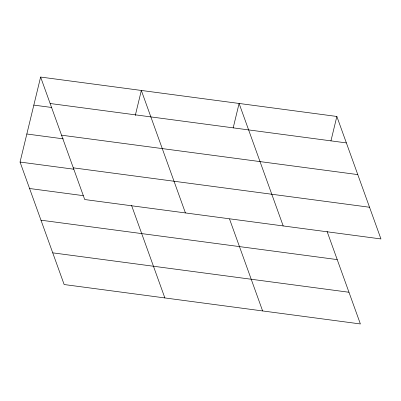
<?xml version="1.0" encoding="UTF-8"?>
<svg xmlns="http://www.w3.org/2000/svg" width="401" height="401" viewBox="0 0 401 401"><rect width="100%" height="100%" fill="white"/><g stroke="black" fill="none" stroke-linecap="round" stroke-linejoin="round"><path stroke-width="0.6" d="M327.081 231.437L360.384 323.948L64.145 284.535L20.05 162.054L40.616 77.052L336.855 116.465L380.95 238.946L84.711 199.533L40.616 77.052M135.272 115.518L141.337 90.456L185.432 212.936M233.176 127.929L239.096 103.458L283.191 225.938M330.935 140.931L336.855 116.465M50.135 103.503L346.379 142.911M33.829 105.107L51.749 107.488M61.548 135.192L357.787 174.6M26.837 134.004L63.293 138.856M73.303 167.844L369.542 207.252M20.05 162.054L73.809 169.207M29.574 188.505L83.333 195.658M40.982 220.194L337.221 259.602M52.737 252.846L348.975 292.254M229.532 219.016L262.625 310.94M131.563 205.427L164.866 297.938"/></g></svg>
